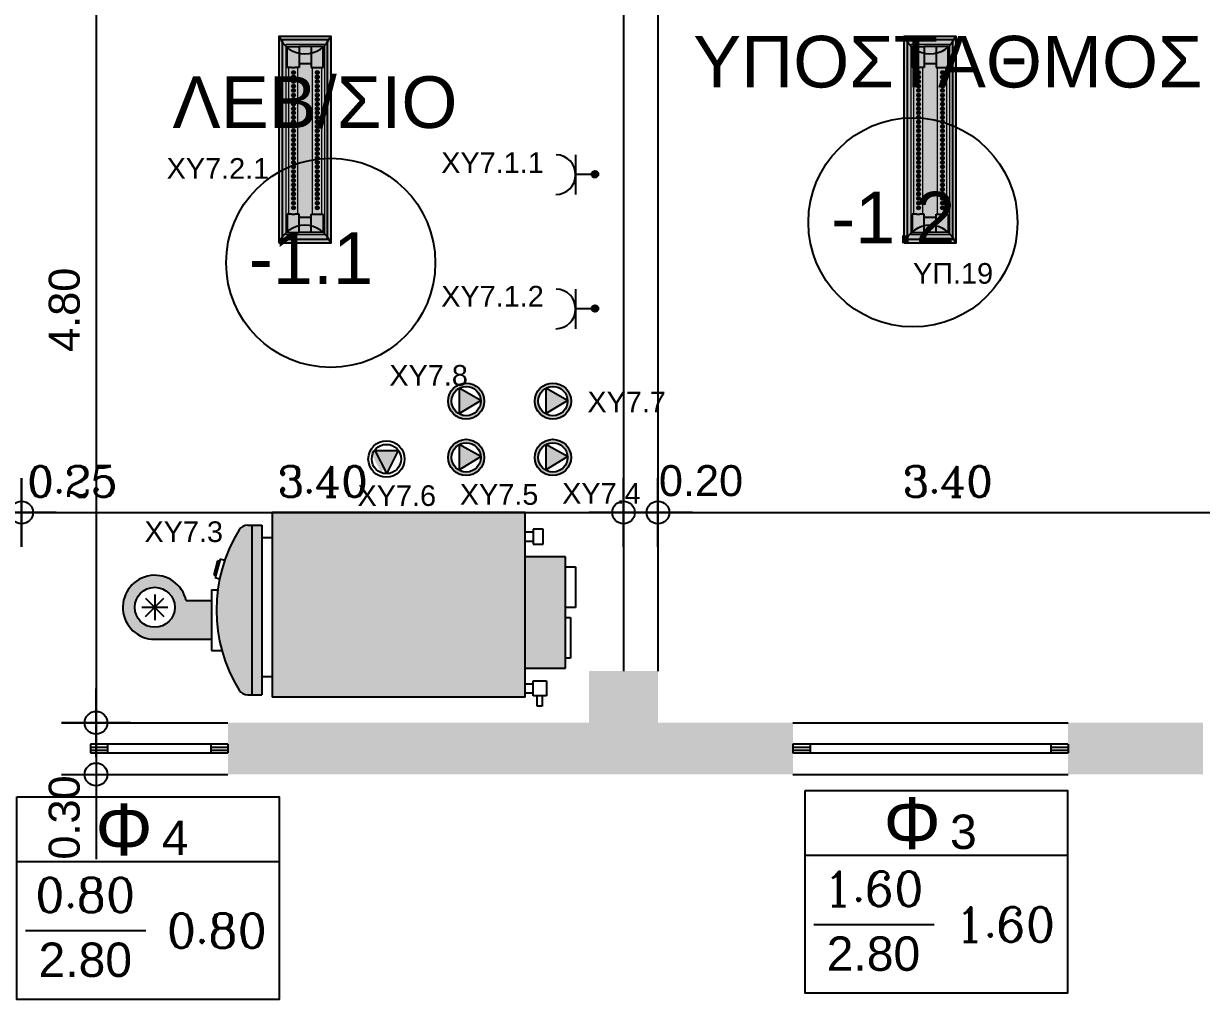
# Model space of a CAD drawing. Header units: metres. Extents: x 0 to 132, y -109 to 310.
# Drawn here: x 37.33 to 44.18, y -78.18 to -72.51 of the extents above; entities that cross this region are included whole.
import ezdxf

# ---------------------------------------------------------------- set-up
doc = ezdxf.new("R2010")
doc.units = ezdxf.units.M
doc.header["$LTSCALE"] = 0.036
doc.layers.get('0').update_dxf_attribs({"color": 252})
doc.layers.get('Defpoints').update_dxf_attribs({"color": 252})
for name, color, linetype in [('arxitektonika', 254, 'Continuous'), ('DIMBLK', 252, 'Continuous'), ('electext', 20, 'Continuous'), ('HLEK-SYMBOL', 3, 'Continuous'), ('HLEK_FL001_SYMBOLS', 230, 'Continuous'), ('KYKLOFORHTES', 152, 'Continuous'), ('mihanologika text', 20, 'Continuous'), ('therm levit', 220, 'Continuous'), ('therm levit hatch', 211, 'Continuous')]:
    doc.layers.add(name, color=color, linetype=linetype)
doc.layers.add('kaer levit', color=240, linetype='Continuous', lineweight=0)
doc.styles.add('COMU-N', font='arial.ttf')
doc.styles.get("Standard").update_dxf_attribs({"font": 'arial.ttf'})
doc.dimstyles.new('CADWDOT', dxfattribs={"dimscale": 0.1, "dimtxt": 1.8, "dimasz": 0.08, "dimexe": 2, "dimexo": 0, "dimgap": 0.09, "dimtad": 0, "dimrnd": 0.001, "dimzin": 0, "dimdsep": 46, "dimtxsty": 'Standard', "dimblk1": 'ARTDIM', "dimblk2": 'ARTDIM', "dimsah": 1, "dimcen": 0.09, "dimdle": 0.05, "dimse1": 1, "dimse2": 1, "dimadec": 0, "dimazin": 0, "dimtfac": 1, "dimtmove": 0, "dimatfit": 3, "dimldrblk": 'ARTDIM', "dimfxl": 2, "dimtvp": 0.9999, "dimtolj": 1, "dimtzin": 0, "dimarcsym": 0})

# ---------------------------------------------------------------- blocks, each defined once
blk = doc.blocks.new('ARTDIM')
at = {"layer": 'DIMBLK'}
for p, q in [((0, -24.9975), (0, 24.9975)), ((-24.9975, 0), (24.9975, 0))]:
    blk.add_line(p, q, dxfattribs=at)
blk.add_circle((0, 0), 8.25, dxfattribs=at)
blk = doc.blocks.new('*D1350')
at = {"layer": 'arxitektonika', "color": 0, "lineweight": -2}
blk.add_line((37.751, -71.7786), (37.751, -76.5626), dxfattribs=at)
at = {"layer": 'Defpoints', "color": 0, "transparency": 16777216}
for p in [(39.2182, -71.7706), (37.751, -76.5706), (39.2182, -76.5706)]:
    blk.add_point(p, dxfattribs=at)
at = {"layer": 'arxitektonika', "color": 0, "lineweight": -2, "xscale": 0.008, "yscale": 0.008, "zscale": 0.008}
for p, rotation in [((37.751, -71.7706), 90), ((37.751, -76.5706), 270)]:
    blk.add_blockref('ARTDIM', p, dxfattribs=dict(at, rotation=rotation))
at = {"layer": 'arxitektonika', "color": 0, "insert": (37.5672, -74.1706), "char_height": 0.18, "attachment_point": 5, "rotation": 90}
blk.add_mtext('\\A1;4.80', dxfattribs=at)
blk = doc.blocks.new('*D1351')
at = {"layer": 'arxitektonika', "color": 0, "lineweight": -2}
for p, q in [((37.751, -76.5786), (37.751, -76.8626)), ((37.751, -76.8706), (37.751, -77.3636))]:
    blk.add_line(p, q, dxfattribs=at)
at = {"layer": 'Defpoints', "color": 0, "transparency": 16777216}
for p in [(39.5682, -76.5706), (37.751, -76.8706), (39.5682, -76.8706)]:
    blk.add_point(p, dxfattribs=at)
at = {"layer": 'arxitektonika', "color": 0, "lineweight": -2, "xscale": 0.008, "yscale": 0.008, "zscale": 0.008}
for p, rotation in [((37.751, -76.5706), 90), ((37.751, -76.8706), 270)]:
    blk.add_blockref('ARTDIM', p, dxfattribs=dict(at, rotation=rotation))
at = {"layer": 'arxitektonika', "color": 0, "insert": (37.5671, -77.1211), "char_height": 0.18, "attachment_point": 5, "rotation": 90}
blk.add_mtext('\\A1;0.30', dxfattribs=at)
blk = doc.blocks.new('*D1352')
at = {"layer": 'arxitektonika', "color": 0, "lineweight": -2}
for p, q in [((37.0817, -75.3485), (37.3102, -75.3485)), ((37.3182, -75.3485), (37.9013, -75.3485))]:
    blk.add_line(p, q, dxfattribs=at)
at = {"layer": 'Defpoints', "color": 0, "transparency": 16777216}
for p in [(37.0737, -74.5706), (37.3182, -74.5706), (37.3182, -75.3485)]:
    blk.add_point(p, dxfattribs=at)
at = {"layer": 'arxitektonika', "color": 0, "lineweight": -2, "xscale": 0.008, "yscale": 0.008, "zscale": 0.008, "rotation": 180}
blk.add_blockref('ARTDIM', (37.0737, -75.3485), dxfattribs=at)
at = {"layer": 'arxitektonika', "color": 0, "lineweight": -2, "xscale": 0.008, "yscale": 0.008, "zscale": 0.008}
blk.add_blockref('ARTDIM', (37.3182, -75.3485), dxfattribs=at)
at = {"layer": 'arxitektonika', "color": 0, "insert": (37.6137, -75.1685), "char_height": 0.18, "attachment_point": 5}
blk.add_mtext('\\A1;{\\Fcomplex.shx;0.25}', dxfattribs=at)
blk = doc.blocks.new('*D1353')
at = {"layer": 'arxitektonika', "color": 0, "lineweight": -2}
blk.add_line((37.3262, -75.3485), (40.8102, -75.3485), dxfattribs=at)
at = {"layer": 'Defpoints', "color": 0, "transparency": 16777216}
for p in [(37.3182, -73.0706), (40.8182, -73.0706), (40.8182, -75.3485)]:
    blk.add_point(p, dxfattribs=at)
at = {"layer": 'arxitektonika', "color": 0, "lineweight": -2, "xscale": 0.008, "yscale": 0.008, "zscale": 0.008, "rotation": 180}
blk.add_blockref('ARTDIM', (37.3182, -75.3485), dxfattribs=at)
at = {"layer": 'arxitektonika', "color": 0, "lineweight": -2, "xscale": 0.008, "yscale": 0.008, "zscale": 0.008}
blk.add_blockref('ARTDIM', (40.8182, -75.3485), dxfattribs=at)
at = {"layer": 'arxitektonika', "color": 0, "insert": (39.0682, -75.1685), "char_height": 0.18, "attachment_point": 5}
blk.add_mtext('\\A1;{\\Fcomplex.shx;3.40}', dxfattribs=at)
blk = doc.blocks.new('*D1354')
at = {"layer": 'arxitektonika', "color": 0, "lineweight": -2}
for p, q in [((40.8262, -75.3485), (41.0102, -75.3485)), ((41.0182, -75.3485), (41.5111, -75.3485))]:
    blk.add_line(p, q, dxfattribs=at)
at = {"layer": 'Defpoints', "color": 0, "transparency": 16777216}
for p in [(40.8182, -75.0616), (41.0182, -75.0616), (41.0182, -75.3485)]:
    blk.add_point(p, dxfattribs=at)
at = {"layer": 'arxitektonika', "color": 0, "lineweight": -2, "xscale": 0.008, "yscale": 0.008, "zscale": 0.008, "rotation": 180}
blk.add_blockref('ARTDIM', (40.8182, -75.3485), dxfattribs=at)
at = {"layer": 'arxitektonika', "color": 0, "lineweight": -2, "xscale": 0.008, "yscale": 0.008, "zscale": 0.008}
blk.add_blockref('ARTDIM', (41.0182, -75.3485), dxfattribs=at)
at = {"layer": 'arxitektonika', "color": 0, "insert": (41.2686, -75.1647), "char_height": 0.18, "attachment_point": 5}
blk.add_mtext('\\A1;0.20', dxfattribs=at)
blk = doc.blocks.new('*D1358')
at = {"layer": 'arxitektonika', "color": 0, "lineweight": -2}
blk.add_line((41.0262, -75.3485), (44.3802, -75.3485), dxfattribs=at)
at = {"layer": 'Defpoints', "color": 0, "transparency": 16777216}
for p in [(41.0182, -73.7206), (44.3882, -73.7206), (44.3882, -75.3485)]:
    blk.add_point(p, dxfattribs=at)
at = {"layer": 'arxitektonika', "color": 0, "lineweight": -2, "xscale": 0.008, "yscale": 0.008, "zscale": 0.008, "rotation": 180}
blk.add_blockref('ARTDIM', (41.0182, -75.3485), dxfattribs=at)
at = {"layer": 'arxitektonika', "color": 0, "lineweight": -2, "xscale": 0.008, "yscale": 0.008, "zscale": 0.008}
blk.add_blockref('ARTDIM', (44.3882, -75.3485), dxfattribs=at)
at = {"layer": 'arxitektonika', "color": 0, "insert": (42.7032, -75.1685), "char_height": 0.18, "attachment_point": 5}
blk.add_mtext('\\A1;{\\Fcomplex.shx;3.40}', dxfattribs=at)
blk = doc.blocks.new('gJ6_a14')
at = {"linetype": 'Continuous'}
for p, q in [((-0.1176, 0.1119), (0.113, 0.1119)), ((0, 0.1119), (0, 0))]:
    blk.add_line(p, q, dxfattribs=at)
blk.add_arc((-0.0023, 0.2279), 0.1153, 180, 358.95657, dxfattribs=at)
blk = doc.blocks.new('*X789')
at = {"color": 0}
for p, q in [((15.598, 2.587), (15.737, 2.727)), ((15.598, 2.622), (15.702, 2.727)), ((15.604, 2.646), (15.605, 2.647)), ((15.605, 2.559), (15.765, 2.719)), ((15.609, 2.652), (15.618, 2.66)), ((15.617, 2.536), (15.789, 2.707)), ((15.623, 2.665), (15.631, 2.674)), ((15.627, 2.634), (15.636, 2.643)), ((15.633, 2.516), (15.808, 2.691)), ((15.636, 2.678), (15.645, 2.687)), ((15.64, 2.647), (15.649, 2.656)), ((15.649, 2.691), (15.658, 2.7)), ((15.653, 2.501), (15.824, 2.672)), ((15.654, 2.66), (15.662, 2.669)), ((15.658, 2.63), (15.667, 2.638)), ((15.662, 2.705), (15.671, 2.714)), ((15.667, 2.674), (15.676, 2.683)), ((15.671, 2.643), (15.68, 2.652)), ((15.676, 2.718), (15.678, 2.721)), ((15.676, 2.489), (15.836, 2.648)), ((15.68, 2.687), (15.689, 2.696)), ((15.685, 2.656), (15.693, 2.665)), ((15.689, 2.625), (15.698, 2.634)), ((15.693, 2.7), (15.702, 2.709)), ((15.698, 2.669), (15.707, 2.678)), ((15.702, 2.638), (15.711, 2.647)), ((15.707, 2.714), (15.715, 2.722)), ((15.711, 2.683), (15.72, 2.691)), ((15.715, 2.652), (15.724, 2.66)), ((15.72, 2.727), (15.721, 2.728)), ((15.724, 2.696), (15.733, 2.705)), ((15.729, 2.665), (15.738, 2.674)), ((15.733, 2.634), (15.742, 2.643)), ((15.738, 2.709), (15.746, 2.718)), ((15.742, 2.678), (15.751, 2.687)), ((15.746, 2.647), (15.755, 2.656)), ((15.751, 2.722), (15.752, 2.724)), ((15.755, 2.691), (15.764, 2.7)), ((15.76, 2.66), (15.768, 2.669)), ((15.764, 2.63), (15.773, 2.638)), ((15.768, 2.705), (15.777, 2.714)), ((15.773, 2.674), (15.782, 2.683)), ((15.777, 2.643), (15.786, 2.652)), ((15.786, 2.687), (15.795, 2.696)), ((15.791, 2.656), (15.799, 2.665)), ((15.795, 2.625), (15.804, 2.634)), ((15.804, 2.669), (15.813, 2.678)), ((15.808, 2.638), (15.817, 2.647)), ((15.822, 2.652), (15.83, 2.66)), ((15.839, 2.634), (15.84, 2.635)), ((15.601, 2.607), (15.609, 2.616)), ((15.605, 2.577), (15.614, 2.585)), ((15.611, 2.547), (15.618, 2.554)), ((15.614, 2.621), (15.623, 2.63)), ((15.618, 2.59), (15.627, 2.599)), ((15.623, 2.559), (15.631, 2.568)), ((15.627, 2.528), (15.636, 2.537)), ((15.631, 2.603), (15.64, 2.612)), ((15.636, 2.572), (15.645, 2.581)), ((15.64, 2.541), (15.649, 2.55)), ((15.645, 2.616), (15.654, 2.625)), ((15.645, 2.51), (15.654, 2.519)), ((15.649, 2.585), (15.658, 2.594)), ((15.654, 2.554), (15.662, 2.563)), ((15.658, 2.523), (15.667, 2.532)), ((15.662, 2.599), (15.671, 2.607)), ((15.664, 2.494), (15.671, 2.501)), ((15.667, 2.568), (15.676, 2.577)), ((15.671, 2.537), (15.68, 2.546)), ((15.676, 2.612), (15.685, 2.621)), ((15.676, 2.506), (15.685, 2.515)), ((15.68, 2.581), (15.689, 2.59)), ((15.685, 2.55), (15.693, 2.559)), ((15.689, 2.519), (15.698, 2.528)), ((15.693, 2.594), (15.702, 2.603)), ((15.693, 2.488), (15.702, 2.497)), ((15.698, 2.563), (15.707, 2.572)), ((15.702, 2.532), (15.711, 2.541)), ((15.705, 2.482), (15.843, 2.62)), ((15.707, 2.607), (15.715, 2.616)), ((15.707, 2.501), (15.715, 2.51)), ((15.711, 2.577), (15.72, 2.585)), ((15.715, 2.546), (15.724, 2.554)), ((15.72, 2.621), (15.729, 2.63)), ((15.72, 2.515), (15.729, 2.523)), ((15.724, 2.59), (15.733, 2.599)), ((15.724, 2.484), (15.733, 2.493)), ((15.729, 2.559), (15.738, 2.568)), ((15.733, 2.528), (15.742, 2.537)), ((15.738, 2.603), (15.746, 2.612)), ((15.738, 2.497), (15.746, 2.506)), ((15.741, 2.482), (15.842, 2.584)), ((15.742, 2.572), (15.751, 2.581)), ((15.746, 2.541), (15.755, 2.55)), ((15.751, 2.616), (15.76, 2.625)), ((15.751, 2.51), (15.76, 2.519)), ((15.755, 2.585), (15.764, 2.594)), ((15.76, 2.554), (15.768, 2.563)), ((15.764, 2.523), (15.773, 2.532)), ((15.768, 2.599), (15.777, 2.607)), ((15.768, 2.493), (15.777, 2.501)), ((15.773, 2.568), (15.782, 2.577)), ((15.777, 2.537), (15.786, 2.546)), ((15.782, 2.612), (15.791, 2.621)), ((15.782, 2.506), (15.791, 2.515)), ((15.786, 2.581), (15.795, 2.59)), ((15.791, 2.55), (15.799, 2.559)), ((15.795, 2.519), (15.804, 2.528)), ((15.799, 2.594), (15.808, 2.603)), ((15.804, 2.563), (15.813, 2.572)), ((15.808, 2.532), (15.817, 2.541)), ((15.813, 2.607), (15.822, 2.616)), ((15.817, 2.577), (15.826, 2.585)), ((15.822, 2.546), (15.83, 2.554)), ((15.826, 2.621), (15.835, 2.63)), ((15.83, 2.59), (15.839, 2.599)), ((15.835, 2.559), (15.835, 2.56)), ((15.844, 2.603), (15.844, 2.603))]:
    blk.add_line(p, q, dxfattribs=at)
blk = doc.blocks.new('GJ6_A78')
at = {"layer": 'HLEK-SYMBOL', "color": 0, "linetype": 'Continuous'}
blk.add_circle((0, 0), 0.0989, dxfattribs=at)
at = {"layer": 'HLEK-SYMBOL', "color": 0, "xscale": 0.8, "yscale": 0.8, "zscale": 0.8}
blk.add_blockref('*X789', (-12.576, -2.084), dxfattribs=at)
blk = doc.blocks.new('priza')
at = {"layer": 'HLEK_FL001_SYMBOLS', "rotation": 180}
blk.add_blockref('gJ6_a14', (87.4, -100.4952), dxfattribs=at)
at = {"layer": 'HLEK_FL001_SYMBOLS', "xscale": 0.1951472641207488, "yscale": 0.1951472641207488, "zscale": 0.1951472641207488}
blk.add_blockref('GJ6_A78', (87.4, -100.4953), dxfattribs=at)
blk = doc.blocks.new('led stegano orofis 2x32W 1200x300mm')
at = {"layer": 'HLEK_FL001_SYMBOLS', "linetype": 'Continuous', "lineweight": 0}
h = blk.add_hatch(color=150, dxfattribs=at)
h.dxf.hatch_style = 1
h.paths.add_polyline_path([(45.0962, 60.1418), (45.0962, 59.8418), (46.2983, 59.8418), (46.2983, 60.1418)])
h.paths.add_polyline_path([(46.2783, 60.1218), (46.2783, 59.8618), (45.1162, 59.8618), (45.1162, 60.1218)], flags=16)
h.paths.add_polyline_path([(46.2525, 60.1016), (46.2525, 59.8781), (45.1434, 59.8781), (45.1434, 60.1016)], flags=0)
h = blk.add_hatch(color=256, dxfattribs=at)
h.dxf.hatch_style = 1
h.paths.add_polyline_path([(45.1162, 60.1218), (45.1162, 59.8618), (46.2783, 59.8618), (46.2783, 60.1218)])
h.paths.add_polyline_path([(46.2525, 60.1016), (46.2525, 59.8781), (45.1434, 59.8781), (45.1434, 60.1016)], flags=16)
h = blk.add_hatch(color=11, dxfattribs=at)
h.dxf.hatch_style = 1
h.paths.add_polyline_path([(45.1434, 60.1016), (45.1434, 59.8781), (46.2525, 59.8781), (46.2525, 60.1016)])
h = blk.add_hatch(color=140, dxfattribs=at)
h.dxf.hatch_style = 1
h.paths.add_polyline_path([(45.3116, 60.0583, 1), (45.2896, 60.0583, 1)])
h = blk.add_hatch(color=140, dxfattribs=at)
h.dxf.hatch_style = 1
h.paths.add_polyline_path([(45.3392, 60.0583, 1), (45.3172, 60.0583, 1)])
h = blk.add_hatch(color=140, dxfattribs=at)
h.dxf.hatch_style = 1
h.paths.add_polyline_path([(45.3662, 60.0583, 1), (45.3442, 60.0583, 1)])
h = blk.add_hatch(color=140, dxfattribs=at)
h.dxf.hatch_style = 1
h.paths.add_polyline_path([(45.392, 60.0583, 1), (45.37, 60.0583, 1)])
h = blk.add_hatch(color=140, dxfattribs=at)
h.dxf.hatch_style = 1
h.paths.add_polyline_path([(45.4189, 60.0583, 1), (45.397, 60.0583, 1)])
h = blk.add_hatch(color=140, dxfattribs=at)
h.dxf.hatch_style = 1
h.paths.add_polyline_path([(45.4447, 60.0583, 1), (45.4228, 60.0583, 1)])
h = blk.add_hatch(color=140, dxfattribs=at)
h.dxf.hatch_style = 1
h.paths.add_polyline_path([(45.4705, 60.0583, 1), (45.4485, 60.0583, 1)])
h = blk.add_hatch(color=140, dxfattribs=at)
h.dxf.hatch_style = 1
h.paths.add_polyline_path([(45.4963, 60.0583, 1), (45.4743, 60.0583, 1)])
h = blk.add_hatch(color=140, dxfattribs=at)
h.dxf.hatch_style = 1
h.paths.add_polyline_path([(45.5233, 60.0583, 1), (45.5013, 60.0583, 1)])
h = blk.add_hatch(color=140, dxfattribs=at)
h.dxf.hatch_style = 1
h.paths.add_polyline_path([(45.5502, 60.0583, 1), (45.5283, 60.0583, 1)])
h = blk.add_hatch(color=140, dxfattribs=at)
h.dxf.hatch_style = 1
h.paths.add_polyline_path([(45.576, 60.0583, 1), (45.5541, 60.0583, 1)])
h = blk.add_hatch(color=140, dxfattribs=at)
h.dxf.hatch_style = 1
h.paths.add_polyline_path([(45.6007, 60.0583, 1), (45.5787, 60.0583, 1)])
h = blk.add_hatch(color=140, dxfattribs=at)
h.dxf.hatch_style = 1
h.paths.add_polyline_path([(45.6264, 60.0583, 1), (45.6045, 60.0583, 1)])
h = blk.add_hatch(color=140, dxfattribs=at)
h.dxf.hatch_style = 1
h.paths.add_polyline_path([(45.6534, 60.0583, 1), (45.6314, 60.0583, 1)])
h = blk.add_hatch(color=140, dxfattribs=at)
h.dxf.hatch_style = 1
h.paths.add_polyline_path([(45.6792, 60.0583, 1), (45.6572, 60.0583, 1)])
h = blk.add_hatch(color=140, dxfattribs=at)
h.dxf.hatch_style = 1
h.paths.add_polyline_path([(45.7062, 60.0583, 1), (45.6842, 60.0583, 1)])
h = blk.add_hatch(color=140, dxfattribs=at)
h.dxf.hatch_style = 1
h.paths.add_polyline_path([(45.732, 60.0583, 1), (45.71, 60.0583, 1)])
h = blk.add_hatch(color=140, dxfattribs=at)
h.dxf.hatch_style = 1
h.paths.add_polyline_path([(45.7589, 60.0583, 1), (45.7369, 60.0583, 1)])
h = blk.add_hatch(color=140, dxfattribs=at)
h.dxf.hatch_style = 1
h.paths.add_polyline_path([(45.7847, 60.0583, 1), (45.7627, 60.0583, 1)])
h = blk.add_hatch(color=140, dxfattribs=at)
h.dxf.hatch_style = 1
h.paths.add_polyline_path([(45.8105, 60.0583, 1), (45.7885, 60.0583, 1)])
h = blk.add_hatch(color=140, dxfattribs=at)
h.dxf.hatch_style = 1
h.paths.add_polyline_path([(45.8375, 60.0583, 1), (45.8155, 60.0583, 1)])
h = blk.add_hatch(color=140, dxfattribs=at)
h.dxf.hatch_style = 1
h.paths.add_polyline_path([(45.8633, 60.0583, 1), (45.8413, 60.0583, 1)])
h = blk.add_hatch(color=140, dxfattribs=at)
h.dxf.hatch_style = 1
h.paths.add_polyline_path([(45.8879, 60.0583, 1), (45.866, 60.0583, 1)])
h = blk.add_hatch(color=140, dxfattribs=at)
h.dxf.hatch_style = 1
h.paths.add_polyline_path([(45.9137, 60.0583, 1), (45.8917, 60.0583, 1)])
h = blk.add_hatch(color=140, dxfattribs=at)
h.dxf.hatch_style = 1
h.paths.add_polyline_path([(45.9407, 60.0583, 1), (45.9187, 60.0583, 1)])
h = blk.add_hatch(color=140, dxfattribs=at)
h.dxf.hatch_style = 1
h.paths.add_polyline_path([(45.9665, 60.0583, 1), (45.9445, 60.0583, 1)])
h = blk.add_hatch(color=140, dxfattribs=at)
h.dxf.hatch_style = 1
h.paths.add_polyline_path([(45.9934, 60.0583, 1), (45.9715, 60.0583, 1)])
h = blk.add_hatch(color=140, dxfattribs=at)
h.dxf.hatch_style = 1
h.paths.add_polyline_path([(46.0192, 60.0583, 1), (45.9973, 60.0583, 1)])
h = blk.add_hatch(color=140, dxfattribs=at)
h.dxf.hatch_style = 1
h.paths.add_polyline_path([(46.0462, 60.0583, 1), (46.0242, 60.0583, 1)])
h = blk.add_hatch(color=140, dxfattribs=at)
h.dxf.hatch_style = 1
h.paths.add_polyline_path([(46.072, 60.0583, 1), (46.05, 60.0583, 1)])
h = blk.add_hatch(color=140, dxfattribs=at)
h.dxf.hatch_style = 1
h.paths.add_polyline_path([(46.0978, 60.0583, 1), (46.0758, 60.0583, 1)])
h = blk.add_hatch(color=140, dxfattribs=at)
h.dxf.hatch_style = 1
h.paths.add_polyline_path([(45.3116, 59.9196, 1), (45.2896, 59.9196, 1)])
h = blk.add_hatch(color=140, dxfattribs=at)
h.dxf.hatch_style = 1
h.paths.add_polyline_path([(45.3392, 59.9196, 1), (45.3172, 59.9196, 1)])
h = blk.add_hatch(color=140, dxfattribs=at)
h.dxf.hatch_style = 1
h.paths.add_polyline_path([(45.3662, 59.9196, 1), (45.3442, 59.9196, 1)])
h = blk.add_hatch(color=140, dxfattribs=at)
h.dxf.hatch_style = 1
h.paths.add_polyline_path([(45.392, 59.9196, 1), (45.37, 59.9196, 1)])
h = blk.add_hatch(color=140, dxfattribs=at)
h.dxf.hatch_style = 1
h.paths.add_polyline_path([(45.4189, 59.9196, 1), (45.397, 59.9196, 1)])
h = blk.add_hatch(color=140, dxfattribs=at)
h.dxf.hatch_style = 1
h.paths.add_polyline_path([(45.4447, 59.9196, 1), (45.4228, 59.9196, 1)])
h = blk.add_hatch(color=140, dxfattribs=at)
h.dxf.hatch_style = 1
h.paths.add_polyline_path([(45.4705, 59.9196, 1), (45.4485, 59.9196, 1)])
h = blk.add_hatch(color=140, dxfattribs=at)
h.dxf.hatch_style = 1
h.paths.add_polyline_path([(45.4963, 59.9196, 1), (45.4743, 59.9196, 1)])
h = blk.add_hatch(color=140, dxfattribs=at)
h.dxf.hatch_style = 1
h.paths.add_polyline_path([(45.5233, 59.9196, 1), (45.5013, 59.9196, 1)])
h = blk.add_hatch(color=140, dxfattribs=at)
h.dxf.hatch_style = 1
h.paths.add_polyline_path([(45.5502, 59.9196, 1), (45.5283, 59.9196, 1)])
h = blk.add_hatch(color=140, dxfattribs=at)
h.dxf.hatch_style = 1
h.paths.add_polyline_path([(45.576, 59.9196, 1), (45.5541, 59.9196, 1)])
h = blk.add_hatch(color=140, dxfattribs=at)
h.dxf.hatch_style = 1
h.paths.add_polyline_path([(45.6007, 59.9196, 1), (45.5787, 59.9196, 1)])
h = blk.add_hatch(color=140, dxfattribs=at)
h.dxf.hatch_style = 1
h.paths.add_polyline_path([(45.6264, 59.9196, 1), (45.6045, 59.9196, 1)])
h = blk.add_hatch(color=140, dxfattribs=at)
h.dxf.hatch_style = 1
h.paths.add_polyline_path([(45.6534, 59.9196, 1), (45.6314, 59.9196, 1)])
h = blk.add_hatch(color=140, dxfattribs=at)
h.dxf.hatch_style = 1
h.paths.add_polyline_path([(45.6792, 59.9196, 1), (45.6572, 59.9196, 1)])
h = blk.add_hatch(color=140, dxfattribs=at)
h.dxf.hatch_style = 1
h.paths.add_polyline_path([(45.7062, 59.9196, 1), (45.6842, 59.9196, 1)])
h = blk.add_hatch(color=140, dxfattribs=at)
h.dxf.hatch_style = 1
h.paths.add_polyline_path([(45.732, 59.9196, 1), (45.71, 59.9196, 1)])
h = blk.add_hatch(color=140, dxfattribs=at)
h.dxf.hatch_style = 1
h.paths.add_polyline_path([(45.7589, 59.9196, 1), (45.7369, 59.9196, 1)])
h = blk.add_hatch(color=140, dxfattribs=at)
h.dxf.hatch_style = 1
h.paths.add_polyline_path([(45.7847, 59.9196, 1), (45.7627, 59.9196, 1)])
h = blk.add_hatch(color=140, dxfattribs=at)
h.dxf.hatch_style = 1
h.paths.add_polyline_path([(45.8105, 59.9196, 1), (45.7885, 59.9196, 1)])
h = blk.add_hatch(color=140, dxfattribs=at)
h.dxf.hatch_style = 1
h.paths.add_polyline_path([(45.8375, 59.9196, 1), (45.8155, 59.9196, 1)])
h = blk.add_hatch(color=140, dxfattribs=at)
h.dxf.hatch_style = 1
h.paths.add_polyline_path([(45.8633, 59.9196, 1), (45.8413, 59.9196, 1)])
h = blk.add_hatch(color=140, dxfattribs=at)
h.dxf.hatch_style = 1
h.paths.add_polyline_path([(45.8879, 59.9196, 1), (45.866, 59.9196, 1)])
h = blk.add_hatch(color=140, dxfattribs=at)
h.dxf.hatch_style = 1
h.paths.add_polyline_path([(45.9137, 59.9196, 1), (45.8917, 59.9196, 1)])
h = blk.add_hatch(color=140, dxfattribs=at)
h.dxf.hatch_style = 1
h.paths.add_polyline_path([(45.9407, 59.9196, 1), (45.9187, 59.9196, 1)])
h = blk.add_hatch(color=140, dxfattribs=at)
h.dxf.hatch_style = 1
h.paths.add_polyline_path([(45.9665, 59.9196, 1), (45.9445, 59.9196, 1)])
h = blk.add_hatch(color=140, dxfattribs=at)
h.dxf.hatch_style = 1
h.paths.add_polyline_path([(45.9934, 59.9196, 1), (45.9715, 59.9196, 1)])
h = blk.add_hatch(color=140, dxfattribs=at)
h.dxf.hatch_style = 1
h.paths.add_polyline_path([(46.0192, 59.9196, 1), (45.9973, 59.9196, 1)])
h = blk.add_hatch(color=140, dxfattribs=at)
h.dxf.hatch_style = 1
h.paths.add_polyline_path([(46.0462, 59.9196, 1), (46.0242, 59.9196, 1)])
h = blk.add_hatch(color=140, dxfattribs=at)
h.dxf.hatch_style = 1
h.paths.add_polyline_path([(46.072, 59.9196, 1), (46.05, 59.9196, 1)])
h = blk.add_hatch(color=140, dxfattribs=at)
h.dxf.hatch_style = 1
h.paths.add_polyline_path([(46.0978, 59.9196, 1), (46.0758, 59.9196, 1)])
at = {"layer": 'HLEK_FL001_SYMBOLS'}
for p, q in [((45.2646, 60.0954), (45.1571, 60.0954)), ((45.1571, 60.0954), (45.1571, 60.0254)), ((45.2646, 60.0704), (45.2646, 60.0954)), ((45.2646, 60.0704), (45.2646, 60.0504)), ((46.117, 60.0954), (46.2374, 60.0954)), ((46.117, 60.0704), (46.117, 60.0954)), ((46.117, 60.0704), (46.117, 60.0504)), ((46.2374, 60.0954), (46.2374, 60.0254)), ((45.1571, 60.0254), (45.2646, 60.0254)), ((45.1571, 59.9554), (45.1571, 60.0254)), ((45.2471, 60.0254), (45.2471, 59.9554)), ((45.2646, 60.0254), (45.2646, 60.0504)), ((46.117, 60.0254), (46.117, 60.0504)), ((46.2374, 60.0254), (46.117, 60.0254)), ((46.1387, 60.0254), (46.1387, 59.9554)), ((46.2374, 59.9554), (46.2374, 60.0254)), ((45.1571, 59.8854), (45.1571, 59.9554)), ((45.1571, 59.9554), (45.2646, 59.9554)), ((45.2646, 59.9554), (45.2646, 59.9304)), ((45.2646, 59.9304), (45.2646, 59.9104)), ((46.117, 59.9554), (46.117, 59.9304)), ((46.2374, 59.9554), (46.117, 59.9554)), ((46.117, 59.9304), (46.117, 59.9104)), ((46.2374, 59.8854), (46.2374, 59.9554)), ((45.2646, 59.8854), (45.1571, 59.8854)), ((45.2646, 59.9104), (45.2646, 59.8854)), ((46.117, 59.9104), (46.117, 59.8854)), ((46.117, 59.8854), (46.2374, 59.8854))]:
    blk.add_line(p, q, dxfattribs=at)
at = {"layer": 'HLEK_FL001_SYMBOLS', "linetype": 'Continuous', "lineweight": 0}
for p, q in [((45.2646, 60.0859), (46.117, 60.0859)), ((45.2646, 60.0325), (46.117, 60.0325)), ((45.2646, 59.9474), (46.117, 59.9474)), ((45.2646, 59.894), (46.117, 59.894))]:
    blk.add_line(p, q, dxfattribs=at)
at = {"layer": 'HLEK_FL001_SYMBOLS'}
for points in [[(45.0962, 60.1418), (46.2983, 60.1418), (46.2983, 59.8418), (45.0962, 59.8418)], [(45.1162, 60.1218), (46.2783, 60.1218), (46.2783, 59.8618), (45.1162, 59.8618)]]:
    blk.add_lwpolyline(points, close=True, dxfattribs=at)
at = {"layer": 'HLEK_FL001_SYMBOLS', "linetype": 'Continuous', "lineweight": 0}
blk.add_lwpolyline([(45.1434, 60.1016), (46.2525, 60.1016), (46.2525, 59.8781), (45.1434, 59.8781)], close=True, dxfattribs=at)
for centre in [(45.3006, 60.0583), (45.3282, 60.0583), (45.3552, 60.0583), (45.381, 60.0583), (45.408, 60.0583), (45.4337, 60.0583), (45.4595, 60.0583), (45.4853, 60.0583), (45.5123, 60.0583), (45.5393, 60.0583), (45.565, 60.0583), (45.5897, 60.0583), (45.6155, 60.0583), (45.6424, 60.0583), (45.6682, 60.0583), (45.6952, 60.0583), (45.721, 60.0583), (45.7479, 60.0583), (45.7737, 60.0583), (45.7995, 60.0583), (45.8265, 60.0583), (45.8523, 60.0583), (45.8769, 60.0583), (45.9027, 60.0583), (45.9297, 60.0583), (45.9555, 60.0583), (45.9825, 60.0583), (46.0082, 60.0583), (46.0352, 60.0583), (46.061, 60.0583), (46.0868, 60.0583), (45.3006, 59.9196), (45.3282, 59.9196), (45.3552, 59.9196), (45.381, 59.9196), (45.408, 59.9196), (45.4337, 59.9196), (45.4595, 59.9196), (45.4853, 59.9196), (45.5123, 59.9196), (45.5393, 59.9196), (45.565, 59.9196), (45.5897, 59.9196), (45.6155, 59.9196), (45.6424, 59.9196), (45.6682, 59.9196), (45.6952, 59.9196), (45.721, 59.9196), (45.7479, 59.9196), (45.7737, 59.9196), (45.7995, 59.9196), (45.8265, 59.9196), (45.8523, 59.9196), (45.8769, 59.9196), (45.9027, 59.9196), (45.9297, 59.9196), (45.9555, 59.9196), (45.9825, 59.9196), (46.0082, 59.9196), (46.0352, 59.9196), (46.061, 59.9196), (46.0868, 59.9196)]:
    blk.add_circle(centre, 0.011, dxfattribs=at)
at = {"layer": 'HLEK_FL001_SYMBOLS'}
for centre, start, end in [((45.0387, 59.9918), 290.97637, 69.02363), ((46.3558, 59.9918), 110.97637, 249.02363)]:
    blk.add_arc(centre, 0.1606, start, end, dxfattribs=at)
blk = doc.blocks.new('levitas 2')
at = {"layer": 'therm levit hatch'}
for points in [[(37045.5636, 92636.9293), (37045.5636, 92635.855), (37047.0344, 92635.855), (37047.0344, 92636.9293)], [(37045.5048, 92636.8555), (37045.446, 92636.8555), (37045.446, 92635.8688), (37045.5048, 92635.8688)], [(37047.2697, 92636.6714), (37047.0344, 92636.6714), (37047.0344, 92636.0242), (37047.2697, 92636.0242)]]:
    blk.add_hatch(color=256, dxfattribs=at).paths.add_polyline_path(points)
h = blk.add_hatch(color=256, dxfattribs=at)
edge = h.paths.add_edge_path()
edge.add_ellipse((37046.1296, 92636.3621), major_axis=(-0.8895, 0), ratio=1, start_angle=328.46291, end_angle=391.53709)
edge.add_ellipse((37045.4216, 92635.9276), major_axis=(-0.0588, 0), ratio=1, start_angle=31.49127, end_angle=90)
edge.add_line((37045.4216, 92635.8688), (37045.446, 92635.8688))
edge.add_line((37045.446, 92635.8688), (37045.446, 92636.8555))
edge.add_line((37045.446, 92636.8555), (37045.4216, 92636.8555))
edge.add_ellipse((37045.4216, 92636.7966), major_axis=(-0.0588, 0), ratio=1, start_angle=270, end_angle=328.50873)
h = blk.add_hatch(color=256, dxfattribs=at)
edge = h.paths.add_edge_path()
edge.add_line((37045.2107, 92636.4149), (37045.0638, 92636.4149))
edge.add_ellipse((37044.8815, 92636.3777), major_axis=(-0.186, 0), ratio=1, start_angle=191.53696, end_angle=450)
edge.add_line((37044.8815, 92636.1917), (37045.2107, 92636.1917))
edge.add_line((37045.2107, 92636.1917), (37045.2107, 92636.4149))
edge = h.paths.add_edge_path(flags=16)
edge.add_ellipse((37044.8815, 92636.3777), major_axis=(-0.1163, 0), ratio=1, start_angle=0, end_angle=360)
at = {"layer": 'therm levit'}
for p, q in [((37045.5636, 92636.9297), (37045.5636, 92635.855)), ((37047.0344, 92636.9293), (37045.5636, 92636.9293)), ((37047.0344, 92635.855), (37047.0344, 92636.9289)), ((37045.4216, 92636.8555), (37045.5048, 92636.8555)), ((37045.446, 92636.8555), (37045.446, 92635.8688)), ((37045.5048, 92636.8555), (37045.5048, 92635.8688)), ((37047.0808, 92636.8327), (37047.0808, 92636.7453)), ((37047.1391, 92636.8327), (37047.0808, 92636.8327)), ((37047.1391, 92636.7453), (37047.1391, 92636.8327)), ((37045.5048, 92636.7832), (37045.5636, 92636.7832)), ((37047.0344, 92636.8155), (37047.0808, 92636.8155)), ((37047.0344, 92636.7625), (37047.0808, 92636.7625)), ((37047.0808, 92636.7453), (37047.1391, 92636.7453)), ((37045.2464, 92636.6471), (37045.2245, 92636.5674)), ((37045.2615, 92636.6573), (37045.2323, 92636.5509)), ((37045.2578, 92636.644), (37045.2464, 92636.6471)), ((37045.2863, 92636.6505), (37045.2615, 92636.6573)), ((37047.2697, 92636.6714), (37047.0344, 92636.6714)), ((37047.2697, 92636.0242), (37047.2697, 92636.6714)), ((37045.2245, 92636.5674), (37045.236, 92636.5643)), ((37045.2323, 92636.5509), (37045.2571, 92636.5441)), ((37047.2697, 92636.6125), (37047.3285, 92636.6125)), ((37047.3285, 92636.6125), (37047.3285, 92636.3772)), ((37045.2107, 92636.4798), (37045.2479, 92636.4798)), ((37045.2107, 92636.4798), (37045.2107, 92636.1268)), ((37044.8282, 92636.431), (37044.9348, 92636.3244)), ((37044.8282, 92636.3244), (37044.9348, 92636.431)), ((37044.8815, 92636.453), (37044.8815, 92636.3023)), ((37045.2107, 92636.4149), (37045.0638, 92636.4149)), ((37044.8062, 92636.3777), (37044.9568, 92636.3777)), ((37047.3285, 92636.3772), (37047.2697, 92636.3772)), ((37047.2697, 92636.3184), (37047.2991, 92636.3184)), ((37047.2991, 92636.3184), (37047.2991, 92636.0831)), ((37044.8815, 92636.1917), (37045.2107, 92636.1917)), ((37045.2107, 92636.1268), (37045.2718, 92636.1268)), ((37047.2991, 92636.0831), (37047.2697, 92636.0831)), ((37047.0344, 92636.0242), (37047.2697, 92636.0242)), ((37045.5636, 92635.9742), (37045.5048, 92635.9742)), ((37047.0344, 92635.933), (37047.0808, 92635.933)), ((37047.0808, 92635.8629), (37047.0808, 92635.9503)), ((37047.0808, 92635.9503), (37047.1587, 92635.9503)), ((37047.1587, 92635.9503), (37047.1587, 92635.8629)), ((37045.4216, 92635.8688), (37045.5048, 92635.8688)), ((37047.0344, 92635.8801), (37047.0808, 92635.8801)), ((37047.1587, 92635.8629), (37047.0808, 92635.8629)), ((37047.105, 92635.8041), (37047.105, 92635.8629)), ((37047.1345, 92635.8629), (37047.1345, 92635.8041)), ((37047.0344, 92635.855), (37045.5636, 92635.855)), ((37047.1345, 92635.8041), (37047.105, 92635.8041))]:
    blk.add_line(p, q, dxfattribs=at)
for centre, major_axis, start_param, end_param in [((37046.1296, 92636.3621), (-0.8895, 0), 5.732759, 6.833611), ((37045.4216, 92636.7966), (-0.0588, 0), 4.712389, 5.733559), ((37044.8815, 92636.3777), (-0.186, 0), 3.342951, 7.853982), ((37045.4216, 92635.9276), (-0.0588, 0), 0.549626, 1.570796)]:
    blk.add_ellipse(centre, major_axis=major_axis, ratio=1, start_param=start_param, end_param=end_param, dxfattribs=at)
blk.add_ellipse((37044.8815, 92636.3777), major_axis=(-0.1163, 0), ratio=1, dxfattribs=at)
blk = doc.blocks.new('neos kykloforitis')
at = {"layer": 'KYKLOFORHTES'}
h = blk.add_hatch(color=256, dxfattribs=at)
edge = h.paths.add_edge_path()
edge.add_ellipse((60.491, -100.7498), major_axis=(0.1053, 0), ratio=0.999848, start_angle=0, end_angle=360)
edge = h.paths.add_edge_path(flags=16)
edge.add_ellipse((60.491, -100.7498), major_axis=(0.0851, 0), ratio=0.999848, start_angle=0, end_angle=360)
blk.add_hatch(color=256, dxfattribs=at).paths.add_polyline_path([(60.4503, -100.676), (60.4503, -100.8221), (60.5753, -100.7462)])
for p, q in [((60.4503, -100.676), (60.4503, -100.8221)), ((60.5753, -100.7462), (60.4503, -100.676)), ((60.4503, -100.8221), (60.5753, -100.7462))]:
    blk.add_line(p, q, dxfattribs=at)
at = {"layer": 'KYKLOFORHTES', "extrusion": (0, -0.017452, 0.999848)}
for radius in [0.1053, 0.0851]:
    blk.add_circle((60.491, -100.7344, 1.8108), radius, dxfattribs=at)
blk = doc.blocks.new('KYKLOFORHTES SYMBATIKOI')
at = {"layer": 'KYKLOFORHTES', "extrusion": (-0.017452, 3.20596e-18, 0.999848)}
blk.add_hatch(color=234, dxfattribs=at).paths.add_polyline_path([(-154.5861, 100.3186), (-154.7187, 100.2523), (-154.7187, 100.3849)])
at = {"layer": 'KYKLOFORHTES', "color": 234, "extrusion": (-0.017452, 3.20596e-18, 0.999848), "elevation": -1.8024, "flags": 128}
blk.add_lwpolyline([(-154.5861, 100.3186), (-154.7187, 100.2523), (-154.7187, 100.3849)], close=True, dxfattribs=at)
at = {"layer": 'KYKLOFORHTES', "color": 234, "extrusion": (-0.017452, 3.20596e-18, 0.999848)}
for radius in [0.1053, 0.0851]:
    blk.add_circle((-154.6684, 100.3181, -1.7511), radius, dxfattribs=at)
blk.add_solid([(-154.7187, 100.2523, -1.8024), (-154.7187, 100.3849, -1.8024), (-154.5861, 100.3186, -1.8024)], dxfattribs=at)

msp = doc.modelspace()

# ---------------------------------------------------------------- hatches: boundary and pattern name
at = {"layer": 'arxitektonika'}
msp.add_hatch(color=256, dxfattribs=at).paths.add_polyline_path([(40.6182, -76.5706), (38.5182, -76.5706), (38.5182, -76.8706), (40.6182, -76.8706), (41.0182, -76.8706), (41.0182, -76.2706), (40.6182, -76.2706)])
h = msp.add_hatch(color=256, dxfattribs=at)
h.paths.add_polyline_path([(41.0182, -76.5706), (41.0182, -76.8706), (41.8032, -76.8706), (41.8032, -76.5706)])
h.paths.add_polyline_path([(43.4032, -76.5706), (43.4032, -76.8706), (44.1882, -76.8706), (44.1882, -76.5706)])
h.paths.add_polyline_path([(48.1882, -76.5706), (48.1882, -76.8706), (48.9732, -76.8706), (48.9732, -76.5706)])
h.paths.add_polyline_path([(50.5972, -76.5706), (50.5972, -76.8706), (51.3882, -76.8706), (51.3882, -76.5706)])

# ---------------------------------------------------------------- linework, layer by layer
for p, q in [((40.8182, -71.1706), (40.8182, -76.2706)), ((41.0182, -71.1706), (41.0182, -76.2706)), ((37.7182, -76.5706), (38.5182, -76.5706)), ((41.8032, -76.5706), (43.4032, -76.5706)), ((37.7182, -76.6956), (37.7182, -76.7456)), ((37.8182, -76.6956), (37.8182, -76.7456)), ((38.4182, -76.6956), (38.4182, -76.7456)), ((38.5182, -76.6956), (38.5182, -76.7456)), ((41.8032, -76.6956), (41.8032, -76.7456)), ((41.9032, -76.6956), (41.9032, -76.7456)), ((43.3032, -76.6956), (43.3032, -76.7456)), ((43.4032, -76.6956), (43.4032, -76.7456)), ((37.7182, -76.7456), (38.5182, -76.7456)), ((37.7187, -76.7121), (37.8182, -76.7121)), ((37.7187, -76.7291), (37.8182, -76.7291)), ((38.4187, -76.7121), (38.5182, -76.7121)), ((38.4187, -76.7291), (38.5182, -76.7291)), ((41.8032, -76.7456), (43.4032, -76.7456)), ((41.8037, -76.7121), (41.9032, -76.7121)), ((41.8037, -76.7291), (41.9032, -76.7291)), ((43.3037, -76.7121), (43.4032, -76.7121)), ((43.3037, -76.7291), (43.4032, -76.7291)), ((37.7182, -76.8706), (38.5182, -76.8706)), ((41.8032, -76.8706), (43.4032, -76.8706)), ((38.8158, -77.3785), (37.2908, -77.3785)), ((43.3989, -77.3429), (41.8739, -77.3429)), ((37.3408, -77.7785), (38.0408, -77.7785)), ((41.9239, -77.7429), (42.6239, -77.7429))]:
    msp.add_line(p, q, dxfattribs=at)
for points in [[(38.5169, -76.6956), (37.7182, -76.6956)], [(43.4019, -76.6956), (41.8032, -76.6956)], [(41.8739, -76.9652), (43.3989, -76.9652), (43.3989, -78.1429), (41.8739, -78.1429), (41.8739, -76.9652)], [(37.2908, -77.0008), (38.8158, -77.0008), (38.8158, -78.1785), (37.2908, -78.1785), (37.2908, -77.0008)]]:
    msp.add_lwpolyline(points, dxfattribs=at)
for centre in [(42.5011, -73.6624), (39.1153, -73.8976)]:
    msp.add_circle(centre, 0.6079, dxfattribs=at)

# ---------------------------------------------------------------- block references
at = {"layer": 'HLEK_FL001_SYMBOLS', "linetype": 'Continuous', "lineweight": 0, "rotation": 89.99999999999999}
for p in [(98.9571, -118.8787), (102.5919, -118.8787)]:
    msp.add_blockref('led stegano orofis 2x32W 1200x300mm', p, dxfattribs=at)
at = {"layer": 'HLEK_FL001_SYMBOLS', "rotation": 270}
for p in [(141.1474, 14.0169), (141.1474, 13.237)]:
    msp.add_blockref('priza', p, dxfattribs=at)
at = {"layer": 'kaer levit'}
msp.add_blockref('levitas 2', (-37006.789, -92712.2774), dxfattribs=at)
at = {"layer": 'KYKLOFORHTES'}
for name, p in [('neos kykloforitis', (-20.5878, 26.0493, -0.0525)), ('neos kykloforitis', (-20.0834, 26.0493, -0.0525)), ('neos kykloforitis', (-20.5878, 25.7221, -0.0525)), ('neos kykloforitis', (-20.0834, 25.7221, -0.0525)), ('KYKLOFORHTES SYMBATIKOI', (-60.8939, -229.7062))]:
    msp.add_blockref(name, p, dxfattribs=at)

# ---------------------------------------------------------------- texts
at = {"layer": 'arxitektonika', "style": 'COMU-N'}
for s, height, p in [('YΠΟΣΤΑΘΜΟΣ', 0.3, (41.2227, -72.8786)), ('ΛΕΒ/ΣΙΟ', 0.3, (38.1956, -73.1138)), ('-1.2', 0.3, (42.0255, -73.7848)), ('-1.1', 0.3, (38.6397, -74.02)), ('Φ', 0.3, (37.7462, -77.3404)), ('Φ', 0.3, (42.3293, -77.3048)), ('3', 0.2, (42.7166, -77.3043)), ('4', 0.2, (38.1335, -77.3399))]:
    msp.add_text(s, height=height, dxfattribs=at).set_placement(p)
at = {"layer": 'arxitektonika', "linetype": 'ByBlock', "char_height": 0.2, "attachment_point": 5, "style": 'COMU-N'}
for s, insert in [('{\\Fcomplex.shx;1.60}', (42.2713, -77.5356)), ('{\\Fcomplex.shx;0.80}', (37.6883, -77.5712)), ('{\\Fcomplex.shx;1.60}', (43.0363, -77.7429)), ('{\\Fcomplex.shx;0.80}', (38.4532, -77.7785)), ('2.80', (37.6883, -77.9493)), ('2.80', (42.2713, -77.9137))]:
    msp.add_mtext(s, dxfattribs=dict(at, insert=insert))
at = {"layer": 'arxitektonika', "flags": 1}
for p in [(37.7182, -76.7206), (41.8032, -76.7206)]:
    msp.add_attdef('.', p, '', height=0.01, dxfattribs=at)
at = {"layer": 'electext', "char_height": 0.12, "attachment_point": 1}
for s, width, insert in [('ΧΥ7.2.1', 0.700296, (38.1614, -73.2891)), ('ΥΠ.19', 0.763347, (42.5011, -73.899)), ('XY7.8', 0.196159, (39.4565, -74.4915)), ('XY7.7', 0.21021, (40.608, -74.6461)), ('XY7.6', 0.17983, (39.2714, -75.1905)), ('XY7.5', 0.215794, (39.8661, -75.1839)), ('XY7.4', 0.186369, (40.4611, -75.1774)), ('XY7.3', 0.348367, (38.0325, -75.4002))]:
    msp.add_mtext_dynamic_manual_height_columns(s, width=width, gutter_width=0.6, heights=[0], dxfattribs=dict(at, insert=insert))
at = {"layer": 'mihanologika text', "char_height": 0.12, "attachment_point": 1}
for s, width, insert in [('XY7.1.1', 0.292986, (39.758, -73.2556)), ('XY7.1.2', 0.272547, (39.758, -74.0315))]:
    msp.add_mtext_dynamic_manual_height_columns(s, width=width, gutter_width=0.6, heights=[0], dxfattribs=dict(at, insert=insert))

# ---------------------------------------------------------------- dimensions: what is measured, and where the dimension line sits
at = {"layer": 'arxitektonika'}
for base, p1, p2, picture, middle in [((37.751, -76.5706), (39.2182, -71.7706), (39.2182, -76.5706), '*D1350', (37.5672, -74.1706)), ((37.751, -76.8706), (39.5682, -76.5706), (39.5682, -76.8706), '*D1351', (37.5671, -77.1211))]:
    dim = msp.add_linear_dim(base=base, p1=p1, p2=p2, angle=90, dimstyle='CADWDOT', dxfattribs=at)
    dim.commit()
    dim.dimension.update_dxf_attribs({"geometry": picture, "text_midpoint": middle})
for base, p1, p2, text, picture, middle in [((40.8182, -75.3485), (37.3182, -73.0706), (40.8182, -73.0706), '{\\Fcomplex.shx;3.40}', '*D1353', (39.0682, -75.1685)), ((44.3882, -75.3485), (41.0182, -73.7206), (44.3882, -73.7206), '{\\Fcomplex.shx;3.40}', '*D1358', (42.7032, -75.1685)), ((37.3182, -75.3485), (37.0737, -74.5706), (37.3182, -74.5706), '{\\Fcomplex.shx;0.25}', '*D1352', (37.6137, -75.1685))]:
    dim = msp.add_linear_dim(base=base, p1=p1, p2=p2, text=text, dimstyle='CADWDOT', dxfattribs=at)
    dim.commit()
    dim.dimension.update_dxf_attribs({"geometry": picture, "text_midpoint": middle})
dim = msp.add_linear_dim(base=(41.0182, -75.3485), p1=(40.8182, -75.0616), p2=(41.0182, -75.0616), dimstyle='CADWDOT', dxfattribs=at)
dim.commit()
dim.dimension.update_dxf_attribs({"geometry": '*D1354', "text_midpoint": (41.2686, -75.1647)})

doc.saveas('drawing.dxf')
